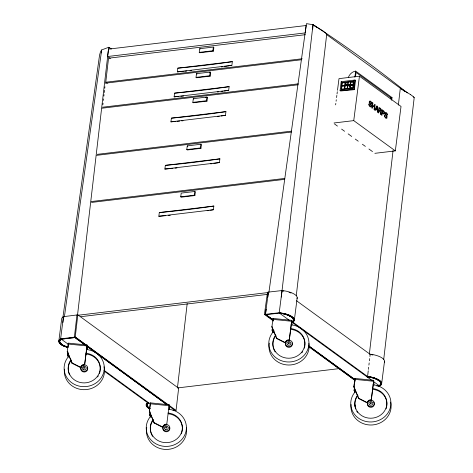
<?xml version="1.0" encoding="UTF-8"?>
<svg xmlns="http://www.w3.org/2000/svg" width="473" height="473" viewBox="0 0 473 473"><rect width="100%" height="100%" fill="white"/><g stroke="black" fill="none" stroke-linecap="round" stroke-linejoin="round"><path stroke-width="0.71" d="M312.7 29.107L313.014 24.685L306.433 23.65L268.954 292.054M62.962 322.462L63.465 316.662L77.82 314.858L178.64 388.227L176.057 410.41L173.579 410.712M101.399 52.875L101.671 49.937L108.731 47.27L111.125 48.837M102.878 104.657L103.043 103.226M103.368 100.365L103.528 98.934M103.859 96.072L104.019 94.641M104.267 92.495L104.509 90.349M104.758 88.203L104.917 86.772M267.789 297.21L268.374 292.101L282.062 290.546L284.563 290.871A14.864 5.522 7.3 0 1 297.038 298.617M77.466 315.544L108.731 47.27L111.12 49.009M77.82 314.858L75.237 337.042L166.78 404.474M187.184 303.631L177.44 387.943L339.366 368.597M282.003 290.913L313.014 24.685L323.207 31.106L326.754 33.932L296.287 295.554M369.395 353.715L393.057 150.562M398.355 105.095L400.318 88.226L410.659 94.683M368.248 370.797L367.58 376.52L366.729 376.632L369.224 376.75L373.983 377.868L379.399 380.404L381.214 382.361L381.48 383.337L381.297 384.301L379.701 385.85M368.414 369.366L368.668 367.219M368.916 365.073L369.165 362.927M369.413 360.781L369.667 358.629M369.916 356.482L370.081 355.052M383.692 359.634L414.212 97.533L413.177 96.516M347.62 84.697L353.177 84.342L353.532 81.563L342.298 82.905L341.944 85.678L347.62 84.697L347.915 82.231M348.045 84.649L348.341 82.184M350.215 84.389L350.511 81.924M350.168 88.043L350.463 85.578L350.097 85.311L341.884 86.293L341.53 89.072L352.698 88.043L353.053 85.264L350.463 85.578M341.518 85.885L341.932 82.491L354.017 81.049L353.065 88.451L341.045 89.586L341.518 85.885L353.544 84.75M340.075 90.615L341.199 81.669L354.987 80.02L355.507 80.398L354.318 89.657L340.595 90.993L340.075 90.615L353.798 89.279L354.318 89.657M58.788 341.465L61.632 319.245A14.864 5.522 7.3 0 1 62.442 317.413L63.465 316.662L60.615 338.881L59.592 339.632A14.864 5.522 7.3 0 0 67.704 347.442M87.085 345.018L84.62 364.837A3.482 3.222 -3.6 0 1 87.665 368.39A3.482 3.222 -3.6 0 1 83.798 371.246A3.482 3.222 -3.6 0 1 80.753 367.692L72.044 363.264L67.272 351.658L68.295 343.114L87.085 345.018L87.209 349.724L86.967 345.94L68.177 344.042L68.337 346.567M68.331 357.109L67.491 355.063L67.834 351.788M67.491 355.063L67.858 352.166M107.566 56.529L108.512 49.121L306.173 25.507L305.221 32.909L107.566 56.529L110.386 58.581M107.318 83.366L105.763 82.231L108.53 58.203L305.316 34.689M84.596 364.458A3.482 3.222 -3.6 0 0 80.729 367.314L80.753 367.692L81.421 366.137L82.432 365.286L84.62 364.837L86.991 346.319M165.58 215.682A428.916 159.289 7.3 0 1 158.833 216.267L159.306 212.566A551.95 204.975 7.3 0 0 213.843 206.051L213.37 209.752A428.916 159.289 7.3 0 1 210.473 210.207M168.932 168.713A428.916 159.289 7.3 0 1 164.876 169.056L165.355 165.355A551.95 204.975 7.3 0 0 219.892 158.839L219.419 162.541A428.916 159.289 7.3 0 1 213.82 163.41M175.654 121.443A428.916 159.289 7.3 0 1 170.924 121.845L171.403 118.144A551.95 204.975 7.3 0 0 225.94 111.628L225.467 115.329A428.916 159.289 7.3 0 1 221.116 116.009M178.859 96.451A428.916 159.289 7.3 0 1 174.129 96.853L174.602 93.151A551.95 204.975 7.3 0 0 229.139 86.636L228.666 90.337A428.916 159.289 7.3 0 1 224.32 91.017M183.406 71.334A428.916 159.289 7.3 0 1 177.328 71.861L177.807 68.153A551.95 204.975 7.3 0 0 232.344 61.638L231.871 65.339A428.916 159.289 7.3 0 1 227.519 66.025M149.385 411.409L150.402 402.872L169.198 404.77L169.316 409.482L169.074 405.698L150.284 403.794L149.385 411.409L154.151 423.022L162.86 427.444A3.482 3.222 -3.6 0 0 165.905 431.004A3.482 3.222 -3.6 0 0 169.777 428.148A3.482 3.222 -3.6 0 0 166.727 424.588L166.703 424.21A3.482 3.222 -3.6 0 0 162.836 427.066L162.86 427.444L163.528 425.889L164.539 425.038L166.727 424.588L169.198 404.77M150.438 416.867L149.598 414.815L149.947 411.545M180.739 196.803L181.212 193.096L194.846 191.47L195.367 191.849L194.894 195.55L181.26 197.182L180.739 196.803L194.373 195.172L194.894 195.55M186.788 149.592L187.261 145.891L200.895 144.259L201.415 144.637L200.942 148.339L187.308 149.971L186.788 149.592L200.422 147.96L200.942 148.339M192.836 102.381L193.309 98.68L206.943 97.048L207.464 97.426L206.991 101.127L193.356 102.759L192.836 102.381L206.47 100.749L206.991 101.127M196.035 77.389L196.514 73.682L210.148 72.056L210.668 72.434L210.189 76.135L196.555 77.767L196.035 77.389L209.669 75.757L210.189 76.135M199.239 52.391L199.712 48.689L213.347 47.063L213.867 47.442L213.394 51.143L199.76 52.769L199.239 52.391L212.874 50.765L213.394 51.143M194.373 195.172L194.846 191.47M200.422 147.96L200.895 144.259M206.47 100.749L206.943 97.048M209.669 75.757L210.148 72.056M212.874 50.765L213.347 47.063M291.74 320.345L289.275 340.158A3.482 3.222 -3.6 0 1 292.32 343.717A3.482 3.222 -3.6 0 1 288.453 346.573A3.482 3.222 -3.6 0 1 285.408 343.02L276.699 338.591L271.928 326.985L272.951 318.441L291.74 320.345L291.865 325.052L291.622 321.268L272.832 319.37L272.915 320.629M272.986 332.436L272.146 330.39L272.401 327.836M272.146 330.39L272.519 327.493M281.216 297.103L282.062 290.546L279.159 313.132A13.859 5.144 7.3 0 1 291.362 316.957A13.859 5.144 7.3 0 1 291.634 322.208L292.545 322.462L293.567 321.711A14.864 5.522 7.3 0 0 281.719 313.091L279.212 312.759L264.419 314.439L267.523 292.19L268.895 292.48M289.251 339.78A3.482 3.222 -3.6 0 0 285.385 342.641L285.408 343.02L286.076 341.459L287.087 340.613L289.275 340.158L291.646 321.646M294.372 319.878L297.215 297.659M335.635 104.858L335.818 103.398M336.102 101.216L336.285 99.756M336.569 97.574L336.847 95.386M337.03 93.932L337.314 91.744M337.497 90.29L338.993 78.636L359.445 76.188L401.021 106.449L395.327 150.881L374.876 153.323M344.338 88.735L344.693 85.962M344.752 85.347L345.107 82.568M344.764 88.688L345.119 85.909M345.178 85.294L345.532 82.515M347.147 88.404L347.501 85.625M347.572 88.35L347.927 85.572M349.742 88.09L350.097 85.311M350.582 84.649L350.936 81.87M354.88 77.17L355.655 71.11L392.034 97.586L391.685 100.276M353.798 89.279L354.987 80.02M355.501 76.738L356.057 72.416L391.396 98.136L391.212 99.572M395.327 150.881L353.751 120.621L359.445 76.188M373.717 380.333L371.252 400.152A3.482 3.222 -3.6 0 1 374.297 403.711A3.482 3.222 -3.6 0 1 370.43 406.567A3.482 3.222 -3.6 0 1 367.379 403.008L358.67 398.585L353.905 386.973L354.927 378.435L373.717 380.333L373.836 385.046L373.599 381.262L354.803 379.358L354.969 381.882M353.905 386.973L354.833 379.736M354.963 392.43L354.117 390.379L354.466 387.109M371.222 399.774A3.482 3.222 -3.6 0 0 367.355 402.629L367.379 403.008L367.805 401.808L369.058 400.601L371.252 400.152L373.623 381.64M381.681 383.414L384.525 361.201M268.374 292.101L265.442 314.326L272.956 319.943M62.838 317.891L99.572 55.039L100.542 51.705L101.671 49.937L64.375 316.916M266.204 309.236L265.442 314.326L273.116 319.925L265.785 314.728L280.276 312.984L285.036 313.871L289.21 315.272A14.379 5.339 7.4 0 1 294.182 319.872L293.402 321.575L292.397 322.314L291.894 322.172A14.084 5.233 7.3 0 0 279.419 313.096C284.196 313.534 291.906 314.462 294.176 319.795L293.402 321.575M162.86 427.444L164.166 425.28L166.727 424.588M80.753 367.692L82.054 365.528L84.62 364.837M285.408 343.02L286.709 340.856L289.275 340.158M367.379 403.008L368.686 400.844L371.252 400.152M414.212 97.533L413.656 97.615M60.763 339.023L59.764 339.762L58.977 341.471A14.379 5.339 7.2 0 0 63.956 346.059L67.911 347.395M149.941 408.524A14.084 5.233 7.3 0 1 148.575 402.7L148.073 402.558L147.068 403.298L146.281 405.006A14.379 5.339 7.2 0 0 149.551 408.755M380.706 385.111L381.492 383.408A14.379 5.339 7.4 0 0 376.514 378.808L372.346 377.407L367.58 376.52L292.746 322.06L291.894 322.172L372.074 380.523M59.764 339.762L58.983 341.541C60.136 345.13 64.499 346.626 67.923 347.164C64.819 346.135 60.568 345.124 59.539 341.595L59.699 340.708L61.265 339.165L74.9 337.533L85.039 344.929L74.379 337.154L60.615 338.881L61.531 339.135L74.9 337.533M147.068 403.298L146.293 405.077L146.565 406.047L149.84 408.914M291.894 322.172L293.461 320.635L293.627 319.742L292.686 317.856L291.593 316.928M376.827 385.998L379.198 385.714L380.186 384.987L380.931 383.278L379.996 381.398L377.466 379.577M379.849 385.998L380.871 385.247A14.864 5.522 7.3 0 0 369.023 376.626L366.522 376.301L366.469 376.668A13.859 5.144 7.3 0 1 378.666 380.493A13.859 5.144 7.3 0 1 378.938 385.743L379.849 385.998L378.4 386.181M177.807 68.153L232.344 61.638M177.328 71.861L231.871 65.339M105.763 82.231L302.229 58.758M105.325 83.195L301.384 59.769M209.232 72.606L210.668 72.434M174.602 93.151L229.139 86.636M174.129 96.853L228.666 90.337M102.558 107.229L298.297 83.839M102.127 108.193L298.179 84.768M205.312 97.686L207.464 97.426M353.331 80.658L355.507 80.398M171.403 118.144L225.94 111.628M170.924 121.845L225.467 115.329M334.033 122.98L353.751 120.621M97.243 154.352L291.516 131.139M96.805 155.315L291.403 132.062M165.355 165.355L219.892 158.839M164.876 169.056L219.419 162.541M91.194 201.563L284.734 178.433M91.49 202.438L284.622 179.362M159.306 212.566L213.843 206.051M158.833 216.267L213.37 209.752M78.075 315.249L268.682 292.474M80.889 316.674L267.83 294.336M173.041 410.345L174.679 410.15L175.028 410.546L169.304 406.236M280.359 313.221L279.419 313.102A13.847 5.144 7.3 0 1 288.412 315.219L292.474 317.702M379.996 381.398L375.722 378.755A13.847 5.144 7.3 0 0 366.729 376.644L367.663 376.756M369.366 354.082L371.873 354.407A14.864 5.522 7.3 0 1 384.348 362.152M366.729 376.632L371.961 377.549L377.484 379.571M292.686 317.856C289.038 314.663 284.096 313.676 279.419 313.096L289.517 320.446M284.657 314.007L290.168 316.035M371.961 377.549L375.722 378.755M60.473 343.481L62.98 345.302L66.752 346.851M271.928 326.985L271.904 326.607L276.675 338.213L285.385 342.641M353.881 386.595L358.646 398.207L367.355 402.629M67.272 351.658L67.249 351.279L72.02 362.886L80.729 367.314M149.362 411.031L154.127 422.643L162.836 427.066M104.367 371.24L147.724 402.789L148.575 402.7L147.588 403.422L146.843 405.136L147.783 407.017L149.835 408.542M410.67 94.689L413.166 96.504M316.597 27.298L313.014 24.685C345.58 45.792 377.011 68.632 407.3 92.891M326.672 34.63L405.071 91.679M350.765 81.427L353.851 83.674M344.338 82.527L352.06 88.144M341.199 81.669L341.719 82.048M334.488 123.932L337.456 126.09M341.612 129.117L344.586 131.281M348.146 133.871L351.711 136.466M355.276 139.062L358.244 141.22M362.401 144.247L365.375 146.405M368.934 149.001L372.499 151.596M199.712 48.689L200.233 49.068M196.514 73.682L197.034 74.06M193.309 98.68L193.829 99.058M187.261 145.891L187.781 146.269M296.518 300.739L370.164 354.336M373.262 381.392L379.198 385.714M308.904 346.023L354.833 379.512L308.804 346.035M264.419 314.439L273.364 320.948M308.562 346.567L355.093 380.428L308.763 346.224M77.489 315.349L76.969 314.971L74.379 337.154L75.237 337.042L176.057 410.41M166.916 404.498L86.849 346.23L166.75 404.516M61.265 339.165L68.396 344.35M104.03 370.282L150.355 403.995M147.783 407.017L149.87 408.536M378.92 380.463L379.778 381.238M147.996 407.17L148.853 407.951M60.686 343.635L61.549 344.415M380.097 381.54L380.795 382.793M292.787 318.004L293.491 319.257M146.979 405.615L147.677 406.875M59.669 342.08L60.373 343.339M354.939 392.052L354.094 390L354.117 390.379M272.123 330.012L273.246 332.744M150.698 417.168L149.574 414.437L149.598 414.815M67.468 354.685L68.307 356.731M358.646 398.207L358.67 398.585M354.927 378.435L355.004 379.695M276.675 338.213L276.699 338.591M272.951 318.441L273.11 320.966M154.127 422.643L154.151 423.022M150.402 402.872L150.526 404.764M72.02 362.886L72.044 363.264M68.408 368.792L68.431 369.833M68.1 347.141A13.859 5.144 7.3 0 1 61.531 339.135M150.024 408.524A13.859 5.144 7.3 0 1 148.835 402.671L147.925 402.417L146.902 403.167A14.864 5.522 7.3 0 0 149.793 408.979M67.852 347.164A13.847 5.144 7.3 0 1 64.748 346.118M371.725 354.768A13.859 5.144 7.3 0 1 372.919 354.981M282.612 290.978A13.859 5.144 7.3 0 1 283.824 291.137M288.997 292.302A13.859 5.144 7.3 0 1 291.013 293.029M372.629 388.57A16.047 14.864 -3.6 0 1 386.293 407.212A16.047 14.864 -3.6 0 1 364.121 416.92A16.047 14.864 -3.6 0 1 357.529 395.18M386.737 406.272A16.047 14.864 -3.6 0 1 386.063 408.802M357.523 412.462A16.047 14.864 -3.6 0 1 356.796 411.35M355.678 408.997A16.047 14.864 -3.6 0 1 357.978 395.41M372.677 389.326A16.047 14.864 -3.6 0 1 386.831 405.633M390.621 402.068A20.103 18.618 -3.6 0 1 372.162 424.973A20.103 18.618 -3.6 0 1 351.061 404.486M373.085 384.833A20.103 18.618 -3.6 0 1 389.971 408.891A20.103 18.618 -3.6 0 1 361.017 419.693A20.103 18.618 -3.6 0 1 355.595 391.354M354.992 406.159A16.047 14.864 -3.6 0 1 355.087 404.87M373.623 402.097A3.482 3.222 -3.6 0 1 371.382 407.306A3.482 3.222 -3.6 0 1 367.651 402.949M348.365 77.389A8.041 6.184 -54 0 1 355.655 71.11M390.237 98.047A8.041 6.184 -54 0 1 392.034 97.586M226.898 66.119A428.916 159.289 7.3 0 1 224.391 66.492M222.505 66.77A428.916 159.289 7.3 0 1 221.246 66.953M191.423 70.572A428.916 159.289 7.3 0 1 190.093 70.702M186.758 71.027A428.916 159.289 7.3 0 1 184.748 71.21M223.073 91.206A428.916 159.289 7.3 0 1 221.193 91.49M218.674 91.857A428.916 159.289 7.3 0 1 217.409 92.04M183.554 96.019A428.916 159.289 7.3 0 1 180.875 96.267M168.11 413.006A16.047 14.864 -3.6 0 1 181.774 431.654A16.047 14.864 -3.6 0 1 159.602 441.356A16.047 14.864 -3.6 0 1 153.01 419.616M168.157 413.763A16.047 14.864 -3.6 0 1 181.301 433.847M152.625 436.354A16.047 14.864 -3.6 0 1 151.662 434.634M151.401 434.043A16.047 14.864 -3.6 0 1 150.621 431.547M150.503 430.915A16.047 14.864 -3.6 0 1 153.453 419.847M186.38 427.864A20.103 18.618 -3.6 0 1 166.141 449.445A20.103 18.618 -3.6 0 1 146.76 427.551M168.565 409.269A20.103 18.618 -3.6 0 1 185.369 433.552A20.103 18.618 -3.6 0 1 156.06 443.905A20.103 18.618 -3.6 0 1 151.579 415.264M169.565 427.255A3.482 3.222 -3.6 0 1 166.863 431.743A3.482 3.222 -3.6 0 1 162.907 428.201M290.659 328.575A16.047 14.864 -3.6 0 1 304.316 347.223A16.047 14.864 -3.6 0 1 282.144 356.926A16.047 14.864 -3.6 0 1 275.552 335.191M304.854 345.639A16.047 14.864 -3.6 0 1 304.299 348.187M302.602 351.752A16.047 14.864 -3.6 0 1 301.821 352.834M275.174 351.924A16.047 14.864 -3.6 0 1 274.5 350.789M274.21 350.203A16.047 14.864 -3.6 0 1 273.169 347.123M273.051 346.484A16.047 14.864 -3.6 0 1 276.001 335.416M290.706 329.338A16.047 14.864 -3.6 0 1 304.919 345M308.928 343.433A20.103 18.618 -3.6 0 1 288.69 365.02A20.103 18.618 -3.6 0 1 269.308 343.12M291.108 324.839A20.103 18.618 -3.6 0 1 307.917 349.121A20.103 18.618 -3.6 0 1 278.609 359.474A20.103 18.618 -3.6 0 1 274.127 330.84M292.113 342.824A3.482 3.222 -3.6 0 1 289.854 347.223A3.482 3.222 -3.6 0 1 285.467 344.616M209.025 210.432A428.916 159.289 7.3 0 1 207.144 210.716M170.262 215.245A428.916 159.289 7.3 0 1 168.258 215.434M86.003 353.254A16.047 14.864 -3.6 0 1 99.661 371.896A16.047 14.864 -3.6 0 1 77.489 381.599A16.047 14.864 -3.6 0 1 70.897 359.864M100.105 370.956A16.047 14.864 -3.6 0 1 99.431 373.487M98.301 375.858A16.047 14.864 -3.6 0 1 97.568 376.975M69.555 374.876A16.047 14.864 -3.6 0 1 71.346 360.089M86.051 354.011A16.047 14.864 -3.6 0 1 100.199 370.318M103.995 366.746A20.103 18.618 -3.6 0 1 85.53 389.651A20.103 18.618 -3.6 0 1 64.429 369.171M86.453 349.517A20.103 18.618 -3.6 0 1 103.339 373.575A20.103 18.618 -3.6 0 1 74.385 384.378A20.103 18.618 -3.6 0 1 68.969 356.039M68.36 370.844A16.047 14.864 -3.6 0 1 68.455 369.549M87.458 367.497A3.482 3.222 -3.6 0 1 84.3 372.02A3.482 3.222 -3.6 0 1 81.025 367.627M211.939 163.693A428.916 159.289 7.3 0 1 210.686 163.877M176.979 167.968A428.916 159.289 7.3 0 1 174.975 168.163M172.964 168.347A428.916 159.289 7.3 0 1 169.606 168.654M219.241 116.293A428.916 159.289 7.3 0 1 217.361 116.577M183.021 120.757A428.916 159.289 7.3 0 1 181.691 120.887M179.687 121.076A428.916 159.289 7.3 0 1 177.003 121.325M380.599 112.403L380.511 114.295L381.002 114.655L380.972 111.646C382.326 110.073 380.517 107.986 378.974 107.406L378.299 112.686L378.713 112.988L379.003 110.723L380.599 112.403M369.685 102.168L371.394 104.988L371.163 106.91L369.981 106.786L368.928 105.195L368.875 103.883L369.555 105.532L370.448 106.301C372.405 105.319 368.562 103.605 369.236 101.908C369.673 99.531 372.352 102.334 371.654 103.758L371.234 103.457C371.601 102.623 370.028 100.903 369.685 102.168M385.365 113.573L387.074 116.399L386.843 118.321L385.661 118.197L384.602 116.606L384.555 115.288L385.235 116.943L386.128 117.712C388.085 116.725 384.242 115.01 384.91 113.319C385.353 110.942 388.031 113.745 387.334 115.17L386.914 114.862C387.275 114.034 385.702 112.314 385.365 113.573M380.99 110.274L380.594 111.049L379.086 110.073L379.305 108.347L380.653 109.381L380.99 110.274M384.064 112.586L383.65 113.414L382.314 112.562L382.545 110.729L383.733 111.652L384.064 112.586M384.496 112.728L383.875 114.147L382.231 113.183L381.953 115.347L381.534 115.045L382.214 109.766L384.046 111.208L384.496 112.728M372.499 102.7L371.825 107.974L372.245 108.282L372.558 105.828L374.362 107.14L374.048 109.594L374.468 109.902L375.142 104.622L374.728 104.314L374.45 106.443L372.647 105.13L372.919 103.002L372.499 102.7M375.816 109.233L375.225 110.451L374.787 110.132L376.869 105.875L377.306 106.194L377.951 112.432L377.513 112.119L377.33 110.333L375.816 109.233M376.969 106.863L376.082 108.678L377.241 109.523L376.969 106.863M370.513 403.504A0.633 0.591 -3.6 0 0 371.447 402.955A0.633 0.591 -3.6 0 0 370.477 402.482A0.633 0.591 -3.6 0 0 370.513 403.504M369.892 405.012A2.01 1.862 -3.6 0 0 372.848 403.28A2.01 1.862 -3.6 0 0 369.78 401.79A2.01 1.862 -3.6 0 0 369.892 405.012M165.993 427.941A0.633 0.591 -3.6 0 0 166.928 427.391A0.633 0.591 -3.6 0 0 165.958 426.918A0.633 0.591 -3.6 0 0 165.993 427.941M165.373 429.449A2.01 1.862 -3.6 0 0 168.329 427.716A2.01 1.862 -3.6 0 0 165.254 426.226A2.01 1.862 -3.6 0 0 165.373 429.449M288.542 343.51A0.633 0.591 -3.6 0 0 289.476 342.966A0.633 0.591 -3.6 0 0 288.506 342.493A0.633 0.591 -3.6 0 0 288.542 343.51M287.915 345.018A2.01 1.862 -3.6 0 0 290.871 343.292A2.01 1.862 -3.6 0 0 287.803 341.796A2.01 1.862 -3.6 0 0 287.915 345.018M83.887 368.183A0.633 0.591 -3.6 0 0 84.821 367.639A0.633 0.591 -3.6 0 0 83.851 367.166A0.633 0.591 -3.6 0 0 83.887 368.183M83.26 369.691A2.01 1.862 -3.6 0 0 86.216 367.964A2.01 1.862 -3.6 0 0 83.147 366.469A2.01 1.862 -3.6 0 0 83.26 369.691"/></g></svg>
